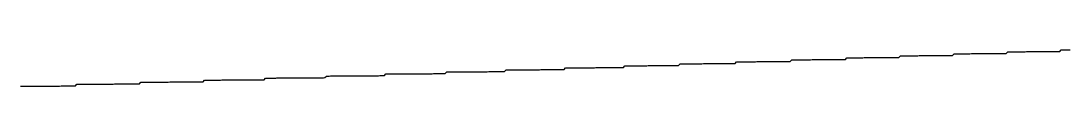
# Model space of a CAD drawing. Header units: millimetres. Extents: x 41 to 1041, y 1148 to 1248.
# Drawn here: x 97.82 to 104.22, y 1159.31 to 1159.53 of the extents above; entities that cross this region are included whole.
import ezdxf

# ---------------------------------------------------------------- set-up
doc = ezdxf.new("R2010")
doc.units = ezdxf.units.MM

msp = doc.modelspace()

# ---------------------------------------------------------------- linework, layer by layer
at = {"color": 3}
msp.add_polyline3d([(97.8124, 1159.3075, 0), (97.8204, 1159.3075, 0), (97.8294, 1159.3076, 0), (97.8384, 1159.3076, 0), (97.8474, 1159.3077, 0), (97.8564, 1159.3078, 0), (97.8654, 1159.3078, 0), (97.8744, 1159.3079, 0), (97.8824, 1159.3079, 0), (97.8914, 1159.308, 0), (97.9004, 1159.3081, 0), (97.9094, 1159.3081, 0), (97.9184, 1159.3082, 0), (97.9274, 1159.3083, 0), (97.9364, 1159.3083, 0), (97.9444, 1159.3084, 0), (97.9534, 1159.3084, 0), (97.9624, 1159.3085, 0), (97.9714, 1159.3086, 0), (97.9804, 1159.3086, 0), (97.9894, 1159.3087, 0), (97.9984, 1159.3087, 0), (98.0064, 1159.3088, 0), (98.0154, 1159.3089, 0), (98.0244, 1159.3089, 0), (98.0334, 1159.309, 0), (98.0424, 1159.309, 0), (98.0514, 1159.3091, 0), (98.0604, 1159.3092, 0), (98.0684, 1159.3092, 0), (98.0774, 1159.3093, 0), (98.0864, 1159.3093, 0), (98.0954, 1159.3094, 0), (98.1044, 1159.3095, 0), (98.1134, 1159.3095, 0), (98.1224, 1159.3096, 0), (98.1304, 1159.3096, 0), (98.1394, 1159.3097, 0), (98.1484, 1159.3098, 0), (98.1573, 1159.3198, 0), (98.1663, 1159.3199, 0), (98.1753, 1159.3199, 0), (98.1843, 1159.32, 0), (98.1923, 1159.3201, 0), (98.2013, 1159.3201, 0), (98.2103, 1159.3202, 0), (98.2193, 1159.3202, 0), (98.2283, 1159.3203, 0), (98.2373, 1159.3204, 0), (98.2463, 1159.3204, 0), (98.2543, 1159.3205, 0), (98.2633, 1159.3205, 0), (98.2723, 1159.3206, 0), (98.2813, 1159.3207, 0), (98.2903, 1159.3207, 0), (98.2993, 1159.3208, 0), (98.3083, 1159.3209, 0), (98.3163, 1159.3209, 0), (98.3253, 1159.321, 0), (98.3343, 1159.321, 0), (98.3433, 1159.3211, 0), (98.3523, 1159.3212, 0), (98.3613, 1159.3212, 0), (98.3703, 1159.3213, 0), (98.3783, 1159.3213, 0), (98.3873, 1159.3214, 0), (98.3963, 1159.3215, 0), (98.4053, 1159.3215, 0), (98.4143, 1159.3216, 0), (98.4233, 1159.3216, 0), (98.4323, 1159.3217, 0), (98.4403, 1159.3218, 0), (98.4493, 1159.3218, 0), (98.4583, 1159.3219, 0), (98.4673, 1159.3219, 0), (98.4763, 1159.322, 0), (98.4853, 1159.3221, 0), (98.4943, 1159.3221, 0), (98.5033, 1159.3222, 0), (98.5113, 1159.3222, 0), (98.5203, 1159.3223, 0), (98.5293, 1159.3224, 0), (98.5383, 1159.3224, 0), (98.5472, 1159.3325, 0), (98.5562, 1159.3325, 0), (98.5652, 1159.3326, 0), (98.5732, 1159.3327, 0), (98.5822, 1159.3327, 0), (98.5912, 1159.3328, 0), (98.6002, 1159.3328, 0), (98.6092, 1159.3329, 0), (98.6182, 1159.333, 0), (98.6272, 1159.333, 0), (98.6352, 1159.3331, 0), (98.6442, 1159.3331, 0), (98.6532, 1159.3332, 0), (98.6622, 1159.3333, 0), (98.6712, 1159.3333, 0), (98.6802, 1159.3334, 0), (98.6892, 1159.3335, 0), (98.6972, 1159.3335, 0), (98.7062, 1159.3336, 0), (98.7152, 1159.3336, 0), (98.7242, 1159.3337, 0), (98.7332, 1159.3338, 0), (98.7422, 1159.3338, 0), (98.7512, 1159.3339, 0), (98.7592, 1159.3339, 0), (98.7682, 1159.334, 0), (98.7772, 1159.3341, 0), (98.7862, 1159.3341, 0), (98.7952, 1159.3342, 0), (98.8042, 1159.3342, 0), (98.8132, 1159.3343, 0), (98.8212, 1159.3344, 0), (98.8302, 1159.3344, 0), (98.8392, 1159.3345, 0), (98.8482, 1159.3345, 0), (98.8572, 1159.3346, 0), (98.8662, 1159.3347, 0), (98.8752, 1159.3347, 0), (98.8832, 1159.3348, 0), (98.8922, 1159.3348, 0), (98.9012, 1159.3349, 0), (98.9102, 1159.335, 0), (98.9192, 1159.335, 0), (98.9282, 1159.3351, 0), (98.9372, 1159.3452, 0), (98.9452, 1159.3452, 0), (98.9542, 1159.3453, 0), (98.9631, 1159.3453, 0), (98.9721, 1159.3454, 0), (98.9811, 1159.3455, 0), (98.9901, 1159.3455, 0), (98.9991, 1159.3456, 0), (99.0071, 1159.3456, 0), (99.0161, 1159.3457, 0), (99.0251, 1159.3458, 0), (99.0341, 1159.3458, 0), (99.0431, 1159.3459, 0), (99.0521, 1159.3459, 0), (99.0611, 1159.346, 0), (99.0691, 1159.3461, 0), (99.0781, 1159.3461, 0), (99.0871, 1159.3462, 0), (99.0961, 1159.3462, 0), (99.1051, 1159.3463, 0), (99.1141, 1159.3464, 0), (99.1231, 1159.3464, 0), (99.1311, 1159.3465, 0), (99.1401, 1159.3465, 0), (99.1491, 1159.3466, 0), (99.1581, 1159.3467, 0), (99.1671, 1159.3467, 0), (99.1761, 1159.3468, 0), (99.1851, 1159.3468, 0), (99.1931, 1159.3469, 0), (99.2021, 1159.347, 0), (99.2111, 1159.347, 0), (99.2201, 1159.3471, 0), (99.2291, 1159.3471, 0), (99.2381, 1159.3472, 0), (99.2471, 1159.3473, 0), (99.2551, 1159.3473, 0), (99.2641, 1159.3474, 0), (99.2731, 1159.3474, 0), (99.2821, 1159.3475, 0), (99.2911, 1159.3476, 0), (99.3001, 1159.3476, 0), (99.3091, 1159.3577, 0), (99.3171, 1159.3577, 0), (99.3261, 1159.3578, 0), (99.3351, 1159.3579, 0), (99.3441, 1159.3579, 0), (99.3531, 1159.358, 0), (99.3621, 1159.3581, 0), (99.3711, 1159.3581, 0), (99.3791, 1159.3582, 0), (99.3881, 1159.3582, 0), (99.3971, 1159.3583, 0), (99.4061, 1159.3584, 0), (99.4151, 1159.3584, 0), (99.4241, 1159.3585, 0), (99.4331, 1159.3585, 0), (99.4411, 1159.3586, 0), (99.4501, 1159.3587, 0), (99.4591, 1159.3587, 0), (99.4681, 1159.3588, 0), (99.4771, 1159.3588, 0), (99.4861, 1159.3589, 0), (99.4951, 1159.359, 0), (99.5031, 1159.359, 0), (99.5121, 1159.3591, 0), (99.5211, 1159.3591, 0), (99.5301, 1159.3592, 0), (99.5391, 1159.3593, 0), (99.5481, 1159.3593, 0), (99.5571, 1159.3594, 0), (99.5661, 1159.3594, 0), (99.5741, 1159.3595, 0), (99.5831, 1159.3596, 0), (99.5921, 1159.3596, 0), (99.6011, 1159.3597, 0), (99.6101, 1159.3597, 0), (99.6191, 1159.3598, 0), (99.6281, 1159.3599, 0), (99.6361, 1159.3599, 0), (99.6451, 1159.36, 0), (99.6541, 1159.36, 0), (99.6631, 1159.3601, 0), (99.6721, 1159.3602, 0), (99.681, 1159.3702, 0), (99.69, 1159.3703, 0), (99.698, 1159.3703, 0), (99.707, 1159.3704, 0), (99.716, 1159.3705, 0), (99.725, 1159.3705, 0), (99.734, 1159.3706, 0), (99.743, 1159.3707, 0), (99.752, 1159.3707, 0), (99.76, 1159.3708, 0), (99.769, 1159.3708, 0), (99.778, 1159.3709, 0), (99.787, 1159.371, 0), (99.796, 1159.371, 0), (99.805, 1159.3711, 0), (99.814, 1159.3711, 0), (99.822, 1159.3712, 0), (99.831, 1159.3713, 0), (99.84, 1159.3713, 0), (99.849, 1159.3714, 0), (99.858, 1159.3714, 0), (99.867, 1159.3715, 0), (99.876, 1159.3716, 0), (99.884, 1159.3716, 0), (99.893, 1159.3717, 0), (99.902, 1159.3717, 0), (99.911, 1159.3718, 0), (99.92, 1159.3719, 0), (99.929, 1159.3719, 0), (99.938, 1159.372, 0), (99.946, 1159.372, 0), (99.955, 1159.3721, 0), (99.964, 1159.3722, 0), (99.973, 1159.3722, 0), (99.982, 1159.3723, 0), (99.991, 1159.3724, 0), (100, 1159.3724, 0), (100.008, 1159.3725, 0), (100.017, 1159.3725, 0), (100.026, 1159.3726, 0), (100.035, 1159.3727, 0), (100.0439, 1159.3827, 0), (100.0529, 1159.3828, 0), (100.0619, 1159.3828, 0), (100.0699, 1159.3829, 0), (100.0789, 1159.383, 0), (100.0879, 1159.383, 0), (100.0969, 1159.3831, 0), (100.1059, 1159.3831, 0), (100.1149, 1159.3832, 0), (100.1239, 1159.3833, 0), (100.1319, 1159.3833, 0), (100.1409, 1159.3834, 0), (100.1499, 1159.3834, 0), (100.1589, 1159.3835, 0), (100.1679, 1159.3836, 0), (100.1769, 1159.3836, 0), (100.1859, 1159.3837, 0), (100.1939, 1159.3837, 0), (100.2029, 1159.3838, 0), (100.2119, 1159.3839, 0), (100.2209, 1159.3839, 0), (100.2299, 1159.384, 0), (100.2389, 1159.384, 0), (100.2479, 1159.3841, 0), (100.2559, 1159.3842, 0), (100.2649, 1159.3842, 0), (100.2739, 1159.3843, 0), (100.2829, 1159.3843, 0), (100.2919, 1159.3844, 0), (100.3009, 1159.3845, 0), (100.3099, 1159.3845, 0), (100.3179, 1159.3846, 0), (100.3269, 1159.3846, 0), (100.3359, 1159.3847, 0), (100.3449, 1159.3848, 0), (100.3539, 1159.3848, 0), (100.3629, 1159.3849, 0), (100.3719, 1159.385, 0), (100.3799, 1159.385, 0), (100.3889, 1159.3851, 0), (100.3979, 1159.3851, 0), (100.4069, 1159.3852, 0), (100.4158, 1159.3953, 0), (100.4248, 1159.3953, 0), (100.4338, 1159.3954, 0), (100.4418, 1159.3954, 0), (100.4508, 1159.3955, 0), (100.4598, 1159.3956, 0), (100.4688, 1159.3956, 0), (100.4778, 1159.3957, 0), (100.4868, 1159.3957, 0), (100.4958, 1159.3958, 0), (100.5038, 1159.3959, 0), (100.5128, 1159.3959, 0), (100.5218, 1159.396, 0), (100.5308, 1159.396, 0), (100.5398, 1159.3961, 0), (100.5488, 1159.3962, 0), (100.5578, 1159.3962, 0), (100.5658, 1159.3963, 0), (100.5748, 1159.3963, 0), (100.5838, 1159.3964, 0), (100.5928, 1159.3965, 0), (100.6018, 1159.3965, 0), (100.6108, 1159.3966, 0), (100.6198, 1159.3966, 0), (100.6278, 1159.3967, 0), (100.6368, 1159.3968, 0), (100.6458, 1159.3968, 0), (100.6548, 1159.3969, 0), (100.6638, 1159.3969, 0), (100.6728, 1159.397, 0), (100.6818, 1159.3971, 0), (100.6898, 1159.3971, 0), (100.6988, 1159.3972, 0), (100.7078, 1159.3972, 0), (100.7168, 1159.3973, 0), (100.7258, 1159.3974, 0), (100.7348, 1159.3974, 0), (100.7438, 1159.3975, 0), (100.7518, 1159.3975, 0), (100.7608, 1159.3976, 0), (100.7698, 1159.3977, 0), (100.7788, 1159.4077, 0), (100.7878, 1159.4078, 0), (100.7968, 1159.4079, 0), (100.8058, 1159.4079, 0), (100.8138, 1159.408, 0), (100.8228, 1159.408, 0), (100.8318, 1159.4081, 0), (100.8408, 1159.4082, 0), (100.8498, 1159.4082, 0), (100.8588, 1159.4083, 0), (100.8678, 1159.4083, 0), (100.8758, 1159.4084, 0), (100.8848, 1159.4085, 0), (100.8938, 1159.4085, 0), (100.9028, 1159.4086, 0), (100.9118, 1159.4086, 0), (100.9208, 1159.4087, 0), (100.9298, 1159.4088, 0), (100.9388, 1159.4088, 0), (100.9468, 1159.4089, 0), (100.9558, 1159.4089, 0), (100.9648, 1159.409, 0), (100.9738, 1159.4091, 0), (100.9828, 1159.4091, 0), (100.9918, 1159.4092, 0), (101.0008, 1159.4092, 0), (101.0088, 1159.4093, 0), (101.0178, 1159.4094, 0), (101.0268, 1159.4094, 0), (101.0358, 1159.4095, 0), (101.0448, 1159.4095, 0), (101.0538, 1159.4096, 0), (101.0628, 1159.4097, 0), (101.0708, 1159.4097, 0), (101.0798, 1159.4098, 0), (101.0888, 1159.4099, 0), (101.0978, 1159.4099, 0), (101.1068, 1159.41, 0), (101.1158, 1159.41, 0), (101.1248, 1159.4101, 0), (101.1328, 1159.4102, 0), (101.1417, 1159.4202, 0), (101.1507, 1159.4203, 0), (101.1597, 1159.4203, 0), (101.1687, 1159.4204, 0), (101.1777, 1159.4205, 0), (101.1867, 1159.4205, 0), (101.1947, 1159.4206, 0), (101.2037, 1159.4206, 0), (101.2127, 1159.4207, 0), (101.2217, 1159.4208, 0), (101.2307, 1159.4208, 0), (101.2397, 1159.4209, 0), (101.2487, 1159.4209, 0), (101.2567, 1159.421, 0), (101.2657, 1159.4211, 0), (101.2747, 1159.4211, 0), (101.2837, 1159.4212, 0), (101.2927, 1159.4212, 0), (101.3017, 1159.4213, 0), (101.3107, 1159.4214, 0), (101.3187, 1159.4214, 0), (101.3277, 1159.4215, 0), (101.3367, 1159.4215, 0), (101.3457, 1159.4216, 0), (101.3547, 1159.4217, 0), (101.3637, 1159.4217, 0), (101.3727, 1159.4218, 0), (101.3807, 1159.4218, 0), (101.3897, 1159.4219, 0), (101.3987, 1159.422, 0), (101.4077, 1159.422, 0), (101.4167, 1159.4221, 0), (101.4257, 1159.4222, 0), (101.4347, 1159.4222, 0), (101.4427, 1159.4223, 0), (101.4517, 1159.4223, 0), (101.4607, 1159.4224, 0), (101.4697, 1159.4225, 0), (101.4787, 1159.4225, 0), (101.4877, 1159.4226, 0), (101.4967, 1159.4226, 0), (101.5046, 1159.4327, 0), (101.5136, 1159.4328, 0), (101.5226, 1159.4328, 0), (101.5316, 1159.4329, 0), (101.5406, 1159.4329, 0), (101.5496, 1159.433, 0), (101.5586, 1159.4331, 0), (101.5666, 1159.4331, 0), (101.5756, 1159.4332, 0), (101.5846, 1159.4332, 0), (101.5936, 1159.4333, 0), (101.6026, 1159.4334, 0), (101.6116, 1159.4334, 0), (101.6206, 1159.4335, 0), (101.6286, 1159.4335, 0), (101.6376, 1159.4336, 0), (101.6466, 1159.4337, 0), (101.6556, 1159.4337, 0), (101.6646, 1159.4338, 0), (101.6736, 1159.4338, 0), (101.6826, 1159.4339, 0), (101.6906, 1159.434, 0), (101.6996, 1159.434, 0), (101.7086, 1159.4341, 0), (101.7176, 1159.4341, 0), (101.7266, 1159.4342, 0), (101.7356, 1159.4343, 0), (101.7446, 1159.4343, 0), (101.7526, 1159.4344, 0), (101.7616, 1159.4344, 0), (101.7706, 1159.4345, 0), (101.7796, 1159.4346, 0), (101.7886, 1159.4346, 0), (101.7976, 1159.4347, 0), (101.8066, 1159.4348, 0), (101.8146, 1159.4348, 0), (101.8236, 1159.4349, 0), (101.8326, 1159.4349, 0), (101.8415, 1159.445, 0), (101.8505, 1159.4451, 0), (101.8595, 1159.4451, 0), (101.8685, 1159.4452, 0), (101.8765, 1159.4452, 0), (101.8855, 1159.4453, 0), (101.8945, 1159.4454, 0), (101.9035, 1159.4454, 0), (101.9125, 1159.4455, 0), (101.9215, 1159.4455, 0), (101.9305, 1159.4456, 0), (101.9385, 1159.4457, 0), (101.9475, 1159.4457, 0), (101.9565, 1159.4458, 0), (101.9655, 1159.4458, 0), (101.9745, 1159.4459, 0), (101.9835, 1159.446, 0), (101.9925, 1159.446, 0), (102.0005, 1159.4461, 0), (102.0095, 1159.4461, 0), (102.0185, 1159.4462, 0), (102.0275, 1159.4463, 0), (102.0365, 1159.4463, 0), (102.0455, 1159.4464, 0), (102.0545, 1159.4464, 0), (102.0625, 1159.4465, 0), (102.0715, 1159.4466, 0), (102.0805, 1159.4466, 0), (102.0895, 1159.4467, 0), (102.0985, 1159.4467, 0), (102.1075, 1159.4468, 0), (102.1165, 1159.4469, 0), (102.1245, 1159.4469, 0), (102.1335, 1159.447, 0), (102.1425, 1159.447, 0), (102.1515, 1159.4471, 0), (102.1605, 1159.4472, 0), (102.1695, 1159.4472, 0), (102.1785, 1159.4473, 0), (102.1865, 1159.4574, 0), (102.1955, 1159.4574, 0), (102.2045, 1159.4575, 0), (102.2135, 1159.4575, 0), (102.2225, 1159.4576, 0), (102.2315, 1159.4577, 0), (102.2405, 1159.4577, 0), (102.2485, 1159.4578, 0), (102.2575, 1159.4578, 0), (102.2665, 1159.4579, 0), (102.2755, 1159.458, 0), (102.2845, 1159.458, 0), (102.2935, 1159.4581, 0), (102.3025, 1159.4581, 0), (102.3105, 1159.4582, 0), (102.3195, 1159.4583, 0), (102.3285, 1159.4583, 0), (102.3375, 1159.4584, 0), (102.3465, 1159.4584, 0), (102.3555, 1159.4585, 0), (102.3645, 1159.4586, 0), (102.3725, 1159.4586, 0), (102.3815, 1159.4587, 0), (102.3905, 1159.4587, 0), (102.3995, 1159.4588, 0), (102.4085, 1159.4589, 0), (102.4175, 1159.4589, 0), (102.4265, 1159.459, 0), (102.4345, 1159.459, 0), (102.4435, 1159.4591, 0), (102.4525, 1159.4592, 0), (102.4615, 1159.4592, 0), (102.4705, 1159.4593, 0), (102.4795, 1159.4594, 0), (102.4885, 1159.4594, 0), (102.4965, 1159.4595, 0), (102.5055, 1159.4595, 0), (102.5145, 1159.4596, 0), (102.5234, 1159.4697, 0), (102.5324, 1159.4697, 0), (102.5414, 1159.4698, 0), (102.5504, 1159.4698, 0), (102.5584, 1159.4699, 0), (102.5674, 1159.47, 0), (102.5764, 1159.47, 0), (102.5854, 1159.4701, 0), (102.5944, 1159.4701, 0), (102.6034, 1159.4702, 0), (102.6124, 1159.4703, 0), (102.6204, 1159.4703, 0), (102.6294, 1159.4704, 0), (102.6384, 1159.4704, 0), (102.6474, 1159.4705, 0), (102.6564, 1159.4706, 0), (102.6654, 1159.4706, 0), (102.6744, 1159.4707, 0), (102.6824, 1159.4707, 0), (102.6914, 1159.4708, 0), (102.7004, 1159.4709, 0), (102.7094, 1159.4709, 0), (102.7184, 1159.471, 0), (102.7274, 1159.471, 0), (102.7364, 1159.4711, 0), (102.7444, 1159.4712, 0), (102.7534, 1159.4712, 0), (102.7624, 1159.4713, 0), (102.7714, 1159.4713, 0), (102.7804, 1159.4714, 0), (102.7894, 1159.4715, 0), (102.7984, 1159.4715, 0), (102.8064, 1159.4716, 0), (102.8154, 1159.4716, 0), (102.8244, 1159.4717, 0), (102.8334, 1159.4718, 0), (102.8424, 1159.4718, 0), (102.8514, 1159.4719, 0), (102.8603, 1159.482, 0), (102.8683, 1159.482, 0), (102.8773, 1159.4821, 0), (102.8863, 1159.4821, 0), (102.8953, 1159.4822, 0), (102.9043, 1159.4823, 0), (102.9133, 1159.4823, 0), (102.9223, 1159.4824, 0), (102.9303, 1159.4824, 0), (102.9393, 1159.4825, 0), (102.9483, 1159.4826, 0), (102.9573, 1159.4826, 0), (102.9663, 1159.4827, 0), (102.9753, 1159.4827, 0), (102.9843, 1159.4828, 0), (102.9923, 1159.4829, 0), (103.0013, 1159.4829, 0), (103.0103, 1159.483, 0), (103.0193, 1159.483, 0), (103.0283, 1159.4831, 0), (103.0373, 1159.4832, 0), (103.0463, 1159.4832, 0), (103.0543, 1159.4833, 0), (103.0633, 1159.4833, 0), (103.0723, 1159.4834, 0), (103.0813, 1159.4835, 0), (103.0903, 1159.4835, 0), (103.0993, 1159.4836, 0), (103.1083, 1159.4836, 0), (103.1163, 1159.4837, 0), (103.1253, 1159.4838, 0), (103.1343, 1159.4838, 0), (103.1433, 1159.4839, 0), (103.1523, 1159.4839, 0), (103.1613, 1159.484, 0), (103.1703, 1159.4841, 0), (103.1783, 1159.4841, 0), (103.1872, 1159.4942, 0), (103.1962, 1159.4942, 0), (103.2052, 1159.4943, 0), (103.2142, 1159.4944, 0), (103.2232, 1159.4944, 0), (103.2322, 1159.4945, 0), (103.2402, 1159.4945, 0), (103.2492, 1159.4946, 0), (103.2582, 1159.4947, 0), (103.2672, 1159.4947, 0), (103.2762, 1159.4948, 0), (103.2852, 1159.4949, 0), (103.2942, 1159.4949, 0), (103.3022, 1159.495, 0), (103.3112, 1159.495, 0), (103.3202, 1159.4951, 0), (103.3292, 1159.4952, 0), (103.3382, 1159.4952, 0), (103.3472, 1159.4953, 0), (103.3562, 1159.4953, 0), (103.3642, 1159.4954, 0), (103.3732, 1159.4955, 0), (103.3822, 1159.4955, 0), (103.3912, 1159.4956, 0), (103.4002, 1159.4956, 0), (103.4092, 1159.4957, 0), (103.4182, 1159.4958, 0), (103.4262, 1159.4958, 0), (103.4352, 1159.4959, 0), (103.4442, 1159.4959, 0), (103.4532, 1159.496, 0), (103.4622, 1159.4961, 0), (103.4712, 1159.4961, 0), (103.4802, 1159.4962, 0), (103.4882, 1159.4962, 0), (103.4972, 1159.4963, 0), (103.5062, 1159.4964, 0), (103.5152, 1159.5064, 0), (103.5242, 1159.5065, 0), (103.5332, 1159.5066, 0), (103.5422, 1159.5066, 0), (103.5502, 1159.5067, 0), (103.5592, 1159.5067, 0), (103.5682, 1159.5068, 0), (103.5772, 1159.5069, 0), (103.5862, 1159.5069, 0), (103.5952, 1159.507, 0), (103.6042, 1159.507, 0), (103.6122, 1159.5071, 0), (103.6212, 1159.5072, 0), (103.6302, 1159.5072, 0), (103.6392, 1159.5073, 0), (103.6482, 1159.5073, 0), (103.6572, 1159.5074, 0), (103.6662, 1159.5075, 0), (103.6742, 1159.5075, 0), (103.6832, 1159.5076, 0), (103.6922, 1159.5076, 0), (103.7012, 1159.5077, 0), (103.7102, 1159.5078, 0), (103.7192, 1159.5078, 0), (103.7282, 1159.5079, 0), (103.7362, 1159.5079, 0), (103.7452, 1159.508, 0), (103.7542, 1159.5081, 0), (103.7631, 1159.5081, 0), (103.7721, 1159.5082, 0), (103.7811, 1159.5082, 0), (103.7901, 1159.5083, 0), (103.7981, 1159.5084, 0), (103.8071, 1159.5084, 0), (103.8161, 1159.5085, 0), (103.8251, 1159.5085, 0), (103.8341, 1159.5086, 0), (103.8431, 1159.5187, 0), (103.8521, 1159.5187, 0), (103.8601, 1159.5188, 0), (103.8691, 1159.5188, 0), (103.8781, 1159.5189, 0), (103.8871, 1159.519, 0), (103.8961, 1159.519, 0), (103.9051, 1159.5191, 0), (103.9141, 1159.5192, 0), (103.9221, 1159.5192, 0), (103.9311, 1159.5193, 0), (103.9401, 1159.5193, 0), (103.9491, 1159.5194, 0), (103.9581, 1159.5195, 0), (103.9671, 1159.5195, 0), (103.9761, 1159.5196, 0), (103.9841, 1159.5196, 0), (103.9931, 1159.5197, 0), (104.0021, 1159.5198, 0), (104.0111, 1159.5198, 0), (104.0201, 1159.5199, 0), (104.0291, 1159.5199, 0), (104.0381, 1159.52, 0), (104.0461, 1159.5201, 0), (104.0551, 1159.5201, 0), (104.0641, 1159.5202, 0), (104.0731, 1159.5202, 0), (104.0821, 1159.5203, 0), (104.0911, 1159.5204, 0), (104.1001, 1159.5204, 0), (104.1081, 1159.5205, 0), (104.1171, 1159.5205, 0), (104.1261, 1159.5206, 0), (104.1351, 1159.5207, 0), (104.1441, 1159.5207, 0), (104.1531, 1159.5208, 0), (104.1621, 1159.5208, 0), (104.17, 1159.5309, 0), (104.179, 1159.531, 0), (104.188, 1159.531, 0), (104.197, 1159.5311, 0), (104.206, 1159.5311, 0), (104.215, 1159.5312, 0), (104.224, 1159.5313, 0)], dxfattribs=at)

doc.saveas('drawing.dxf')
